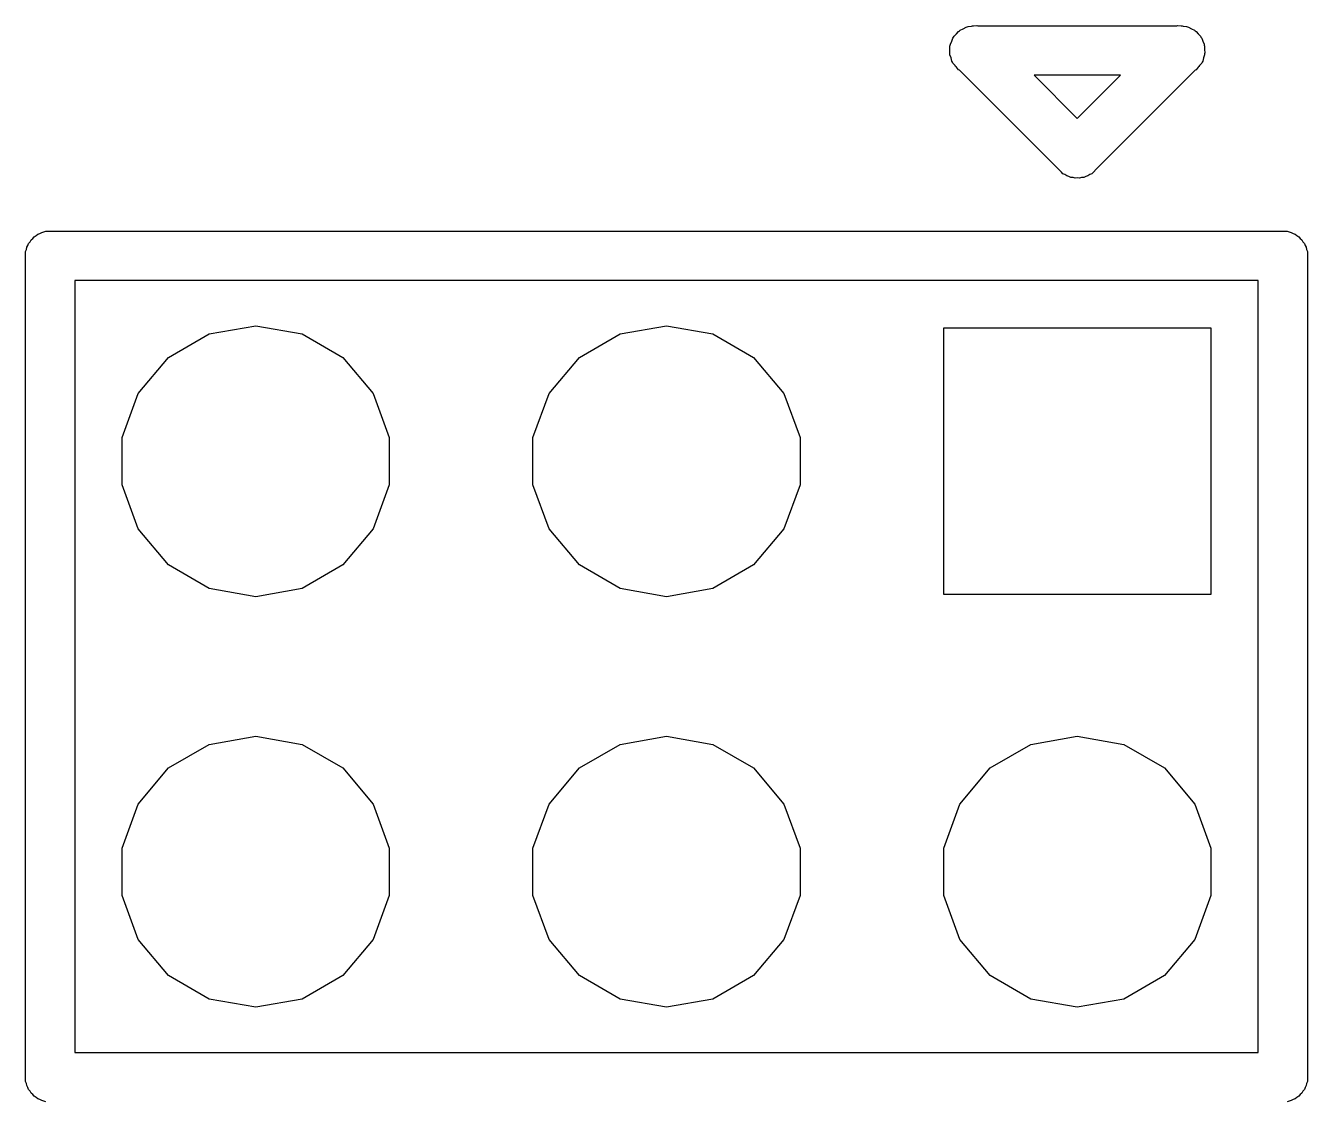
# Model space of a CAD drawing. Extents: x 51 to 149, y -134 to -32.
# Drawn here: x 86.21 to 94.13, y -72.54 to -65.89 of the extents above; entities that cross this region are included whole.
import ezdxf

# ---------------------------------------------------------------- set-up
doc = ezdxf.new("R2010")
doc.units = 0
doc.header["$MEASUREMENT"] = 0
doc.layers.add('BLACK', color=7, linetype='CONTINUOUS')

msp = doc.modelspace()

# ---------------------------------------------------------------- linework, layer by layer
at = {"layer": 'BLACK', "linetype": 'CONTINUOUS'}
for p, q in [((91.9625, -65.9369), (91.9755, -65.9215)), ((91.9755, -65.9215), (91.9814, -65.918)), ((91.9814, -65.918), (91.9862, -65.9132)), ((91.9862, -65.9132), (92.0046, -65.9047)), ((92.0046, -65.9047), (92.0221, -65.8946)), ((92.0221, -65.8946), (92.0288, -65.8934)), ((92.0288, -65.8934), (92.0349, -65.8905)), ((92.0349, -65.8905), (92.0551, -65.8888)), ((92.0551, -65.8888), (92.0617, -65.8876)), ((92.0617, -65.8876), (92.0683, -65.8876)), ((92.0683, -65.8876), (92.0885, -65.8858)), ((92.0885, -65.8858), (92.0951, -65.8876)), ((92.0951, -65.8876), (93.3249, -65.8876)), ((93.3249, -65.8876), (93.3315, -65.8858)), ((93.3315, -65.8858), (93.3516, -65.8876)), ((93.3516, -65.8876), (93.3583, -65.8876)), ((93.3583, -65.8876), (93.3649, -65.8888)), ((93.3649, -65.8888), (93.3851, -65.8905)), ((93.3851, -65.8905), (93.3912, -65.8934)), ((93.3912, -65.8934), (93.3979, -65.8946)), ((93.3979, -65.8946), (93.4154, -65.9047)), ((93.4154, -65.9047), (93.4338, -65.9132)), ((93.4338, -65.9132), (93.4386, -65.918)), ((93.4386, -65.918), (93.4445, -65.9215)), ((93.4445, -65.9215), (93.4575, -65.9369)), ((91.9226, -66.0131), (91.9249, -66.0067)), ((91.9226, -66.0334), (91.9226, -66.0131)), ((91.9249, -66.0067), (91.9255, -65.9999)), ((91.9255, -65.9999), (91.9341, -65.9816)), ((91.9341, -65.9816), (91.941, -65.9626)), ((91.941, -65.9626), (91.9454, -65.9574)), ((91.9454, -65.9574), (91.9482, -65.9512)), ((91.9482, -65.9512), (91.9625, -65.9369)), ((93.4575, -65.9369), (93.4718, -65.9512)), ((93.4718, -65.9512), (93.4746, -65.9574)), ((93.4746, -65.9574), (93.479, -65.9626)), ((93.479, -65.9626), (93.4859, -65.9816)), ((93.4859, -65.9816), (93.4945, -65.9999)), ((93.4945, -65.9999), (93.4951, -66.0067)), ((93.4951, -66.0067), (93.4974, -66.0131)), ((93.4974, -66.0131), (93.4974, -66.0333)), ((91.9208, -66.0535), (91.9226, -66.0334)), ((91.9226, -66.0601), (91.9208, -66.0535)), ((91.9226, -66.0669), (91.9226, -66.0601)), ((91.9295, -66.0859), (91.9226, -66.0669)), ((91.9347, -66.1054), (91.9295, -66.0859)), ((93.4905, -66.0859), (93.4853, -66.1054)), ((93.4974, -66.0669), (93.4905, -66.0859)), ((93.4974, -66.0333), (93.4992, -66.0535)), ((93.4992, -66.0535), (93.4974, -66.0601)), ((93.4974, -66.0601), (93.4974, -66.0669)), ((91.9387, -66.111), (91.9347, -66.1054)), ((91.941, -66.1174), (91.9387, -66.111)), ((91.954, -66.1329), (91.941, -66.1174)), ((91.9578, -66.1383), (91.954, -66.1329)), ((91.9625, -66.1431), (91.9578, -66.1383)), ((91.9755, -66.1585), (91.9625, -66.1431)), ((91.9814, -66.162), (91.9755, -66.1585)), ((92.6117, -66.7922), (91.9814, -66.162)), ((93.4386, -66.1619), (92.8368, -66.7638)), ((93.4445, -66.1585), (93.4386, -66.1619)), ((93.4575, -66.1431), (93.4445, -66.1585)), ((93.4622, -66.1383), (93.4575, -66.1431)), ((93.466, -66.1329), (93.4622, -66.1383)), ((93.479, -66.1174), (93.466, -66.1329)), ((93.4813, -66.111), (93.479, -66.1174)), ((93.4853, -66.1054), (93.4813, -66.111)), ((92.4429, -66.1924), (92.71, -66.4595)), ((92.9771, -66.1924), (92.4429, -66.1924)), ((92.71, -66.4595), (92.9771, -66.1924)), ((92.6212, -66.8018), (92.6117, -66.7922)), ((92.6117, -66.7922), (92.6117, -66.7922)), ((92.6335, -66.8075), (92.6212, -66.8018)), ((92.7988, -66.8018), (92.7865, -66.8075)), ((92.8368, -66.7638), (92.7988, -66.8018)), ((92.6446, -66.8153), (92.6335, -66.8075)), ((92.6577, -66.8188), (92.6446, -66.8153)), ((92.6699, -66.8245), (92.6577, -66.8188)), ((92.6834, -66.8257), (92.6699, -66.8245)), ((92.6965, -66.8292), (92.6834, -66.8257)), ((92.71, -66.828), (92.6965, -66.8292)), ((92.7235, -66.8292), (92.71, -66.828)), ((92.7366, -66.8257), (92.7235, -66.8292)), ((92.7501, -66.8245), (92.7366, -66.8257)), ((92.7623, -66.8188), (92.7501, -66.8245)), ((92.7754, -66.8153), (92.7623, -66.8188)), ((92.7865, -66.8075), (92.7754, -66.8153)), ((86.2415, -67.2105), (86.2518, -67.2018)), ((86.2518, -67.2018), (86.2605, -67.1915)), ((86.2605, -67.1915), (86.2723, -67.1847)), ((86.2723, -67.1847), (86.2826, -67.176)), ((86.2826, -67.176), (86.2953, -67.1714)), ((86.2953, -67.1714), (86.3071, -67.1646)), ((86.3071, -67.1646), (86.3204, -67.1622)), ((86.3204, -67.1622), (86.3331, -67.1576)), ((86.3331, -67.1576), (94.0069, -67.1576)), ((94.0069, -67.1576), (94.0196, -67.1622)), ((94.0196, -67.1622), (94.0329, -67.1646)), ((94.0329, -67.1646), (94.0447, -67.1714)), ((94.0447, -67.1714), (94.0574, -67.176)), ((94.0574, -67.176), (94.0677, -67.1847)), ((94.0677, -67.1847), (94.0795, -67.1915)), ((94.0795, -67.1915), (94.0882, -67.2018)), ((94.0882, -67.2018), (94.0985, -67.2105)), ((86.2076, -67.2831), (86.2122, -67.2704)), ((86.2122, -67.2704), (86.2146, -67.2571)), ((86.2146, -67.2571), (86.2213, -67.2454)), ((86.2213, -67.2454), (86.226, -67.2326)), ((86.226, -67.2326), (86.2347, -67.2222)), ((86.2347, -67.2222), (86.2415, -67.2105)), ((94.0985, -67.2105), (94.1053, -67.2223)), ((94.1053, -67.2223), (94.114, -67.2326)), ((94.114, -67.2326), (94.1186, -67.2453)), ((94.1186, -67.2453), (94.1254, -67.2571)), ((94.1254, -67.2571), (94.1278, -67.2704)), ((94.1278, -67.2704), (94.1324, -67.2831)), ((86.2076, -67.3369), (86.2076, -67.2831)), ((86.2076, -72.3631), (86.2076, -67.3369)), ((86.2076, -67.3369), (86.2076, -67.3369)), ((94.1324, -67.2831), (94.1324, -72.4169)), ((86.5124, -67.4624), (86.5124, -72.2376)), ((93.8276, -67.4624), (86.5124, -67.4624)), ((93.8276, -72.2376), (93.8276, -67.4624)), ((87.3433, -67.7923), (87.63, -67.7418)), ((87.63, -67.7418), (87.9167, -67.7923)), ((89.8833, -67.7923), (90.17, -67.7418)), ((90.17, -67.7418), (90.4567, -67.7923)), ((91.8845, -69.4055), (91.8845, -67.7545)), ((91.8845, -67.7545), (93.5355, -67.7545)), ((93.5355, -67.7545), (93.5355, -69.4055)), ((87.0912, -67.9379), (87.3433, -67.7923)), ((87.9167, -67.7923), (88.1688, -67.9379)), ((89.6312, -67.9379), (89.8833, -67.7923)), ((90.4567, -67.7923), (90.7088, -67.9379)), ((86.9041, -68.1609), (87.0912, -67.9379)), ((88.1688, -67.9379), (88.3559, -68.1609)), ((89.4441, -68.1609), (89.6312, -67.9379)), ((90.7088, -67.9379), (90.8959, -68.1609)), ((86.8045, -68.4344), (86.9041, -68.1609)), ((88.3559, -68.1609), (88.4555, -68.4344)), ((89.3445, -68.4344), (89.4441, -68.1609)), ((90.8959, -68.1609), (90.9955, -68.4344)), ((86.8045, -68.7256), (86.8045, -68.4344)), ((88.4555, -68.4344), (88.4555, -68.7256)), ((89.3445, -68.7256), (89.3445, -68.4344)), ((90.9955, -68.4344), (90.9955, -68.7256)), ((86.9041, -68.9991), (86.8045, -68.7256)), ((88.4555, -68.7256), (88.3559, -68.9991)), ((89.4441, -68.9991), (89.3445, -68.7256)), ((90.9955, -68.7256), (90.8959, -68.9991)), ((87.0912, -69.2221), (86.9041, -68.9991)), ((88.3559, -68.9991), (88.1688, -69.2221)), ((89.6312, -69.2221), (89.4441, -68.9991)), ((90.8959, -68.9991), (90.7088, -69.2221)), ((87.3433, -69.3677), (87.0912, -69.2221)), ((88.1688, -69.2221), (87.9167, -69.3677)), ((89.8833, -69.3677), (89.6312, -69.2221)), ((90.7088, -69.2221), (90.4567, -69.3677)), ((87.63, -69.4182), (87.3433, -69.3677)), ((87.9167, -69.3677), (87.63, -69.4182)), ((90.17, -69.4182), (89.8833, -69.3677)), ((90.4567, -69.3677), (90.17, -69.4182)), ((93.5355, -69.4055), (91.8845, -69.4055)), ((87.3433, -70.3323), (87.63, -70.2818)), ((87.63, -70.2818), (87.9167, -70.3323)), ((89.8833, -70.3323), (90.17, -70.2818)), ((90.17, -70.2818), (90.4567, -70.3323)), ((92.4233, -70.3323), (92.71, -70.2818)), ((92.71, -70.2818), (92.9967, -70.3323)), ((87.0912, -70.4779), (87.3433, -70.3323)), ((87.9167, -70.3323), (88.1688, -70.4779)), ((89.6312, -70.4779), (89.8833, -70.3323)), ((90.4567, -70.3323), (90.7088, -70.4779)), ((92.1712, -70.4779), (92.4233, -70.3323)), ((92.9967, -70.3323), (93.2488, -70.4779)), ((86.9041, -70.7009), (87.0912, -70.4779)), ((88.1688, -70.4779), (88.3559, -70.7009)), ((89.4441, -70.7009), (89.6312, -70.4779)), ((90.7088, -70.4779), (90.8959, -70.7009)), ((91.9841, -70.7009), (92.1712, -70.4779)), ((93.2488, -70.4779), (93.4359, -70.7009)), ((86.8045, -70.9744), (86.9041, -70.7009)), ((88.3559, -70.7009), (88.4555, -70.9744)), ((89.3445, -70.9744), (89.4441, -70.7009)), ((90.8959, -70.7009), (90.9955, -70.9744)), ((91.8845, -70.9744), (91.9841, -70.7009)), ((93.4359, -70.7009), (93.5355, -70.9744)), ((86.8045, -71.2656), (86.8045, -70.9744)), ((88.4555, -70.9744), (88.4555, -71.2656)), ((89.3445, -71.2656), (89.3445, -70.9744)), ((90.9955, -70.9744), (90.9955, -71.2656)), ((91.8845, -71.2656), (91.8845, -70.9744)), ((93.5355, -70.9744), (93.5355, -71.2656)), ((86.9041, -71.5391), (86.8045, -71.2656)), ((88.4555, -71.2656), (88.3559, -71.5391)), ((89.4441, -71.5391), (89.3445, -71.2656)), ((90.9955, -71.2656), (90.8959, -71.5391)), ((91.9841, -71.5391), (91.8845, -71.2656)), ((93.5355, -71.2656), (93.4359, -71.5391)), ((87.0912, -71.7621), (86.9041, -71.5391)), ((88.3559, -71.5391), (88.1688, -71.7621)), ((89.6312, -71.7621), (89.4441, -71.5391)), ((90.8959, -71.5391), (90.7088, -71.7621)), ((92.1712, -71.7621), (91.9841, -71.5391)), ((93.4359, -71.5391), (93.2488, -71.7621)), ((87.3433, -71.9077), (87.0912, -71.7621)), ((88.1688, -71.7621), (87.9167, -71.9077)), ((89.8833, -71.9077), (89.6312, -71.7621)), ((90.7088, -71.7621), (90.4567, -71.9077)), ((92.4233, -71.9077), (92.1712, -71.7621)), ((93.2488, -71.7621), (92.9967, -71.9077)), ((87.63, -71.9582), (87.3433, -71.9077)), ((87.9167, -71.9077), (87.63, -71.9582)), ((90.17, -71.9582), (89.8833, -71.9077)), ((90.4567, -71.9077), (90.17, -71.9582)), ((92.71, -71.9582), (92.4233, -71.9077)), ((92.9967, -71.9077), (92.71, -71.9582)), ((86.5124, -72.2376), (93.8276, -72.2376)), ((86.2076, -72.4169), (86.2076, -72.3631)), ((86.2122, -72.4296), (86.2076, -72.4169)), ((86.2146, -72.4429), (86.2122, -72.4296)), ((94.1278, -72.4296), (94.1254, -72.4429)), ((94.1324, -72.4169), (94.1278, -72.4296)), ((86.2214, -72.4547), (86.2146, -72.4429)), ((86.226, -72.4674), (86.2214, -72.4547)), ((86.2347, -72.4777), (86.226, -72.4674)), ((86.2415, -72.4895), (86.2347, -72.4777)), ((86.2518, -72.4982), (86.2415, -72.4895)), ((86.2605, -72.5085), (86.2518, -72.4982)), ((86.2723, -72.5153), (86.2605, -72.5085)), ((94.0795, -72.5085), (94.0677, -72.5153)), ((94.0882, -72.4982), (94.0795, -72.5085)), ((94.0985, -72.4895), (94.0882, -72.4982)), ((94.1053, -72.4777), (94.0985, -72.4895)), ((94.114, -72.4674), (94.1053, -72.4777)), ((94.1186, -72.4547), (94.114, -72.4674)), ((94.1254, -72.4429), (94.1186, -72.4547)), ((86.2826, -72.524), (86.2723, -72.5153)), ((86.2953, -72.5286), (86.2826, -72.524)), ((86.3071, -72.5354), (86.2953, -72.5286)), ((86.3204, -72.5378), (86.3071, -72.5354)), ((86.3331, -72.5424), (86.3204, -72.5378)), ((94.0196, -72.5378), (94.0069, -72.5424)), ((94.0329, -72.5354), (94.0196, -72.5378)), ((94.0447, -72.5286), (94.0329, -72.5354)), ((94.0574, -72.524), (94.0447, -72.5286)), ((94.0677, -72.5153), (94.0574, -72.524))]:
    msp.add_line(p, q, dxfattribs=at)

doc.saveas('drawing.dxf')
